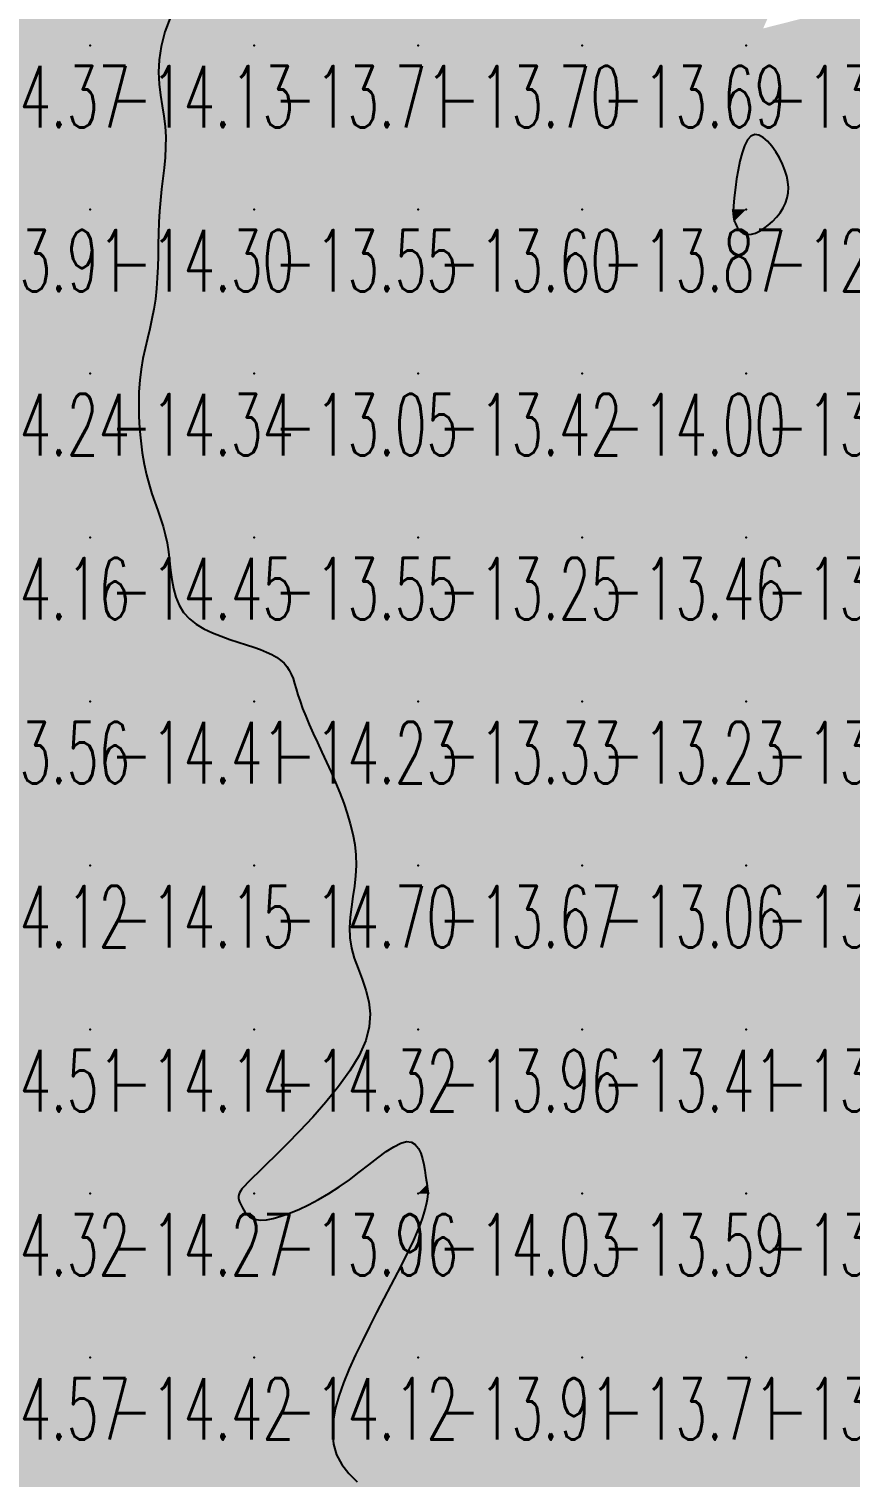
# Model space of a CAD drawing. Header units: millimetres. Extents: x 88261 to 90953, y 390274 to 392322.
# Drawn here: x 89706.5 to 89756.6, y 391120 to 391208.2 of the extents above; entities that cross this region are included whole.
import ezdxf
from ezdxf.enums import TextEntityAlignment as Align

# ---------------------------------------------------------------- set-up
doc = ezdxf.new("R2010")
doc.units = ezdxf.units.MM
doc.header["$LTSCALE"] = 25
for name, color, linetype in [('CN_03_00', 7, 'Continuous'), ('COTEAlt', 7, 'Continuous'), ('TN_COLORIAGE', 7, 'Continuous')]:
    doc.layers.add(name, color=color, linetype=linetype)
doc.styles.add('Simplex 1.0', font='Simplex.shx', dxfattribs={"width": 0.99, "height": 2.5})
doc.styles.get("Standard").update_dxf_attribs({"font": 'times.ttf'})

# ---------------------------------------------------------------- blocks, each defined once
blk = doc.blocks.new('COTE')
at = {"color": 0}
blk.add_point((0, 0), dxfattribs=at)
at = {"layer": 'COTEAlt'}
blk.add_attdef('ALT', text='', height=3.75, dxfattribs=at).set_placement((1.25, -1.25), align=Align.TOP_LEFT)

msp = doc.modelspace()

# ---------------------------------------------------------------- linework, layer by layer
at = {"layer": 'CN_03_00', "elevation": -14, "flags": 128}
msp.add_lwpolyline([(89715.171, 391209.03), (89714.81, 391208.073), (89714.575, 391207.185), (89714.454, 391206.364), (89714.424, 391205.602), (89714.462, 391204.888), (89714.544, 391204.211), (89714.648, 391203.561), (89714.749, 391202.929), (89714.825, 391202.304), (89714.858, 391201.677), (89714.851, 391201.047), (89714.813, 391200.412), (89714.753, 391199.771), (89714.68, 391199.125), (89714.603, 391198.471), (89714.53, 391197.81), (89714.472, 391197.141), (89714.433, 391196.463), (89714.41, 391195.779), (89714.396, 391195.094), (89714.384, 391194.412), (89714.369, 391193.735), (89714.342, 391193.068), (89714.298, 391192.416), (89714.229, 391191.781), (89714.131, 391191.165), (89714.011, 391190.564), (89713.876, 391189.969), (89713.735, 391189.373), (89713.596, 391188.769), (89713.467, 391188.148), (89713.357, 391187.505), (89713.274, 391186.83), (89713.223, 391186.121), (89713.206, 391185.384), (89713.22, 391184.633), (89713.263, 391183.879), (89713.333, 391183.132), (89713.428, 391182.406), (89713.546, 391181.712), (89713.685, 391181.062), (89713.842, 391180.462), (89714.012, 391179.908), (89714.188, 391179.387), (89714.365, 391178.888), (89714.534, 391178.403), (89714.691, 391177.918), (89714.829, 391177.424), (89714.941, 391176.91), (89715.025, 391176.369), (89715.091, 391175.808), (89715.155, 391175.239), (89715.231, 391174.673), (89715.334, 391174.122), (89715.478, 391173.596), (89715.677, 391173.108), (89715.948, 391172.668), (89716.298, 391172.284), (89716.717, 391171.954), (89717.189, 391171.67), (89717.698, 391171.425), (89718.227, 391171.213), (89718.76, 391171.026), (89719.281, 391170.859), (89719.773, 391170.703), (89720.224, 391170.553), (89720.632, 391170.405), (89720.998, 391170.255), (89721.323, 391170.102), (89721.609, 391169.94), (89721.858, 391169.768), (89722.07, 391169.582), (89722.248, 391169.379), (89722.393, 391169.155), (89722.513, 391168.909), (89722.618, 391168.637), (89722.715, 391168.338), (89722.813, 391168.008), (89722.921, 391167.646), (89723.048, 391167.249), (89723.203, 391166.815), (89723.392, 391166.342), (89723.61, 391165.835), (89723.853, 391165.296), (89724.113, 391164.731), (89724.385, 391164.145), (89724.663, 391163.543), (89724.94, 391162.928), (89725.211, 391162.305), (89725.469, 391161.678), (89725.709, 391161.049), (89725.925, 391160.418), (89726.112, 391159.786), (89726.266, 391159.152), (89726.379, 391158.517), (89726.447, 391157.882), (89726.465, 391157.248), (89726.431, 391156.614), (89726.36, 391155.981), (89726.269, 391155.349), (89726.179, 391154.718), (89726.106, 391154.089), (89726.07, 391153.46), (89726.089, 391152.833), (89726.181, 391152.207), (89726.356, 391151.582), (89726.586, 391150.949), (89726.834, 391150.302), (89727.063, 391149.633), (89727.237, 391148.932), (89727.318, 391148.192), (89727.27, 391147.405), (89727.056, 391146.563), (89726.652, 391145.662), (89726.085, 391144.722), (89725.397, 391143.765), (89724.627, 391142.816), (89723.817, 391141.898), (89723.007, 391141.034), (89722.238, 391140.249), (89721.55, 391139.565), (89720.976, 391139), (89720.511, 391138.545), (89720.144, 391138.185), (89719.862, 391137.905), (89719.653, 391137.689), (89719.505, 391137.522), (89719.406, 391137.389), (89719.344, 391137.275), (89719.307, 391137.166), (89719.292, 391137.059), (89719.297, 391136.952), (89719.32, 391136.843), (89719.358, 391136.731), (89719.408, 391136.613), (89719.469, 391136.489), (89719.539, 391136.356), (89719.616, 391136.214), (89719.707, 391136.071), (89719.82, 391135.934), (89719.964, 391135.811), (89720.145, 391135.713), (89720.373, 391135.645), (89720.655, 391135.618), (89721, 391135.639), (89721.411, 391135.716), (89721.884, 391135.847), (89722.406, 391136.03), (89722.97, 391136.262), (89723.565, 391136.542), (89724.18, 391136.867), (89724.806, 391137.234), (89725.434, 391137.641), (89726.054, 391138.082), (89726.657, 391138.54), (89727.238, 391138.991), (89727.788, 391139.415), (89728.302, 391139.79), (89728.77, 391140.093), (89729.187, 391140.304), (89729.546, 391140.4), (89729.841, 391140.367), (89730.077, 391140.222), (89730.263, 391139.989), (89730.406, 391139.692), (89730.514, 391139.355), (89730.594, 391139.002), (89730.654, 391138.657), (89730.702, 391138.344), (89730.743, 391138.082), (89730.779, 391137.865), (89730.808, 391137.682), (89730.828, 391137.521), (89730.839, 391137.372), (89730.84, 391137.223), (89730.828, 391137.063), (89730.803, 391136.881), (89730.764, 391136.665), (89730.706, 391136.412), (89730.623, 391136.114), (89730.512, 391135.769), (89730.367, 391135.37), (89730.183, 391134.912), (89729.956, 391134.391), (89729.68, 391133.802), (89729.354, 391133.142), (89728.984, 391132.42), (89728.581, 391131.647), (89728.156, 391130.833), (89727.718, 391129.989), (89727.278, 391129.127), (89726.846, 391128.258), (89726.431, 391127.392), (89726.046, 391126.539), (89725.702, 391125.704), (89725.414, 391124.891), (89725.194, 391124.105), (89725.057, 391123.35), (89725.016, 391122.629), (89725.084, 391121.946), (89725.276, 391121.306), (89725.596, 391120.713), (89726.024, 391120.166), (89726.529, 391119.668)], dxfattribs=at)
at = {"layer": 'CN_03_00', "flags": 128}
for points, elevation in [([(89750.812, 391195.804), (89751.066, 391195.925), (89751.333, 391196.087), (89751.602, 391196.286), (89751.865, 391196.515), (89752.111, 391196.77), (89752.332, 391197.045), (89752.518, 391197.334), (89752.661, 391197.633), (89752.76, 391197.942), (89752.815, 391198.26), (89752.829, 391198.588), (89752.8, 391198.926), (89752.729, 391199.276), (89752.618, 391199.637), (89752.467, 391200.009), (89752.277, 391200.39), (89752.056, 391200.763), (89751.812, 391201.108), (89751.553, 391201.406), (89751.289, 391201.635), (89751.027, 391201.776), (89750.776, 391201.81), (89750.544, 391201.715), (89750.338, 391201.481), (89750.158, 391201.128), (89750.002, 391200.684), (89749.87, 391200.179), (89749.759, 391199.641), (89749.668, 391199.1), (89749.595, 391198.583), (89749.54, 391198.121), (89749.499, 391197.734), (89749.474, 391197.419), (89749.462, 391197.163), (89749.464, 391196.956), (89749.479, 391196.786), (89749.506, 391196.641), (89749.544, 391196.511), (89749.593, 391196.384), (89749.653, 391196.251), (89749.726, 391196.118), (89749.815, 391195.992), (89749.921, 391195.88), (89750.048, 391195.79), (89750.198, 391195.73), (89750.374, 391195.708), (89750.578, 391195.731), (89750.812, 391195.804)], -13), ([(89740.249, 391187.235), (89740.25, 391187.236), (89740.25, 391187.236), (89740.251, 391187.237), (89740.251, 391187.237), (89740.252, 391187.238), (89740.252, 391187.238), (89740.252, 391187.239), (89740.252, 391187.239), (89740.252, 391187.24), (89740.252, 391187.241), (89740.252, 391187.241), (89740.252, 391187.242), (89740.252, 391187.243), (89740.252, 391187.244), (89740.251, 391187.245), (89740.251, 391187.247), (89740.251, 391187.249), (89740.251, 391187.25), (89740.25, 391187.252), (89740.25, 391187.253), (89740.249, 391187.255), (89740.249, 391187.255), (89740.248, 391187.255), (89740.248, 391187.255), (89740.247, 391187.254), (89740.247, 391187.252), (89740.246, 391187.251), (89740.246, 391187.249), (89740.245, 391187.246), (89740.245, 391187.244), (89740.245, 391187.243), (89740.244, 391187.241), (89740.244, 391187.24), (89740.244, 391187.239), (89740.244, 391187.238), (89740.244, 391187.237), (89740.245, 391187.237), (89740.245, 391187.236), (89740.245, 391187.236), (89740.246, 391187.235), (89740.246, 391187.235), (89740.246, 391187.235), (89740.247, 391187.235), (89740.247, 391187.235), (89740.248, 391187.235), (89740.248, 391187.235), (89740.249, 391187.235), (89740.249, 391187.235)], -14)]:
    msp.add_lwpolyline(points, close=True, dxfattribs=dict(at, elevation=elevation))
at = {"layer": 'TN_COLORIAGE', "color": 231}
for points in [[(89710.249, 391209.226, -14.129), (89720.151, 391217.142, -14.129), (89710.249, 391207.239, -14.129)], [(89713.341, 391207.239, -14.129), (89720.151, 391217.142, -14.129), (89710.249, 391207.239, -14.129)], [(89700.249, 391207.239, -14), (89704.425, 391211.416, -14), (89710.249, 391207.239, -14), (89710.249, 391209.226, -14)], [(89700.249, 391207.239, -14), (89700.249, 391199.198, -14), (89710.249, 391207.239, -14), (89704.382, 391201.372, -14)], [(89710.249, 391197.239, -14), (89702.577, 391197.239, -14), (89710.249, 391207.239, -14), (89704.382, 391201.372, -14)], [(89710.249, 391197.239, -14), (89715.345, 391202.336, -14), (89710.249, 391207.239, -14), (89713.341, 391207.239, -14)], [(89714.231, 391197.239, -14.299), (89715.345, 391202.336, -14.299), (89710.249, 391197.239, -14.299)], [(89710.249, 391197.239, -14), (89702.577, 391197.239, -14), (89700.249, 391187.239, -14), (89700.249, 391194.461, -14)], [(89700.249, 391187.239, -14.299), (89710.249, 391187.239, -14.299), (89710.249, 391197.239, -14.299)], [(89710.249, 391187.239, -14), (89714.561, 391191.551, -14), (89710.249, 391197.239, -14), (89714.231, 391197.239, -14)], [(89712.9, 391187.239, -14.343), (89714.561, 391191.551, -14.343), (89710.249, 391187.239, -14.343)], [(89700.249, 391187.239, -14.343), (89700.249, 391177.239, -14.343), (89710.249, 391187.239, -14.343)], [(89700.249, 391177.239, -14.343), (89710.249, 391177.239, -14.343), (89710.249, 391187.239, -14.343)], [(89710.249, 391177.239, -14), (89713.482, 391180.473, -14), (89710.249, 391187.239, -14), (89712.9, 391187.239, -14)], [(89740.243, 391187.239, -14), (89740.249, 391187.263, -14), (89740.249, 391187.239, -14)], [(89740.245, 391187.235, -14), (89740.243, 391187.239, -14), (89740.249, 391187.239, -14)], [(89740.245, 391187.235, -14), (89740.249, 391187.234, -14), (89740.249, 391187.239, -14)], [(89740.252, 391187.242, -14), (89740.249, 391187.263, -14), (89740.249, 391187.239, -14)], [(89740.252, 391187.242, -14), (89740.253, 391187.239, -14), (89740.249, 391187.239, -14)], [(89740.253, 391187.239, -14), (89740.249, 391187.234, -14), (89740.249, 391187.239, -14)], [(89713.482, 391180.473, -14.454), (89715.281, 391177.239, -14.454), (89710.249, 391177.239, -14.454)], [(89710.249, 391177.239, -14), (89705.167, 391172.157, -14), (89700.249, 391177.239, -14), (89700.249, 391174.591, -14)], [(89710.249, 391177.239, -14), (89705.167, 391172.157, -14), (89710.249, 391167.239, -14), (89705.409, 391167.239, -14)], [(89710.249, 391177.239, -14), (89715.281, 391177.239, -14), (89710.249, 391167.239, -14), (89715.039, 391172.029, -14)], [(89710.249, 391167.239, -14), (89715.039, 391172.029, -14), (89720.249, 391167.239, -14), (89720.249, 391170.648, -14)], [(89722.605, 391169.596, -14.232), (89720.249, 391170.648, -14.232), (89720.249, 391167.239, -14.232)], [(89722.605, 391169.596, -14.232), (89722.816, 391167.239, -14.232), (89720.249, 391167.239, -14.232)], [(89710.249, 391167.239, -14), (89705.409, 391167.239, -14), (89700.249, 391157.239, -14), (89700.249, 391159.418, -14)], [(89700.249, 391157.239, -14.412), (89710.249, 391157.239, -14.412), (89710.249, 391167.239, -14.412)], [(89710.249, 391167.239, -14.232), (89710.249, 391157.239, -14.232), (89720.249, 391167.239, -14.232)], [(89710.249, 391157.239, -14.232), (89720.249, 391157.239, -14.232), (89720.249, 391167.239, -14.232)], [(89720.249, 391157.239, -14), (89725.347, 391162.338, -14), (89720.249, 391167.239, -14), (89722.816, 391167.239, -14)], [(89725.347, 391162.338, -14.697), (89727.061, 391157.239, -14.697), (89720.249, 391157.239, -14.697)], [(89700.249, 391157.239, -14.147), (89700.249, 391147.239, -14.147), (89710.249, 391157.239, -14.147)], [(89700.249, 391147.239, -14.147), (89710.249, 391147.239, -14.147), (89710.249, 391157.239, -14.147)], [(89710.249, 391157.239, -14.697), (89710.249, 391147.239, -14.697), (89720.249, 391157.239, -14.697)], [(89710.249, 391147.239, -14.697), (89720.249, 391147.239, -14.697), (89720.249, 391157.239, -14.697)], [(89720.249, 391157.239, -14), (89727.061, 391157.239, -14), (89720.249, 391147.239, -14), (89725.201, 391152.191, -14)], [(89725.201, 391152.191, -14.32), (89729.222, 391147.239, -14.32), (89720.249, 391147.239, -14.32)], [(89700.249, 391147.239, -14.136), (89700.249, 391137.239, -14.136), (89710.249, 391147.239, -14.136)], [(89700.249, 391137.239, -14.136), (89710.249, 391137.239, -14.136), (89710.249, 391147.239, -14.136)], [(89710.249, 391147.239, -14.32), (89710.249, 391137.239, -14.32), (89720.249, 391147.239, -14.32)], [(89720.249, 391147.239, -14), (89720.249, 391138.227, -14), (89710.249, 391137.239, -14), (89719.084, 391137.239, -14)], [(89729.222, 391147.239, -14.32), (89720.249, 391138.227, -14.32), (89720.249, 391147.239, -14.32)], [(89730.249, 391141.855, -14.031), (89725.527, 391137.239, -14.031), (89730.249, 391137.239, -14.031)], [(89730.752, 391137.742, -14.031), (89730.249, 391141.855, -14.031), (89730.249, 391137.239, -14.031)], [(89730.752, 391137.742, -14.031), (89730.955, 391137.239, -14.031), (89730.249, 391137.239, -14.031)], [(89700.249, 391137.239, -14.266), (89700.249, 391127.239, -14.266), (89710.249, 391137.239, -14.266)], [(89700.249, 391127.239, -14.266), (89710.249, 391127.239, -14.266), (89710.249, 391137.239, -14.266)], [(89710.249, 391127.239, -14), (89719.475, 391136.466, -14), (89710.249, 391137.239, -14), (89719.084, 391137.239, -14)], [(89720.249, 391127.239, -14), (89720.249, 391135.033, -14), (89730.249, 391137.239, -14), (89725.527, 391137.239, -14)], [(89720.249, 391127.239, -14), (89726.13, 391127.239, -14), (89730.249, 391137.239, -14), (89730.249, 391134.583, -14)], [(89730.955, 391137.239, -14.031), (89730.249, 391134.583, -14.031), (89730.249, 391137.239, -14.031)], [(89710.249, 391127.239, -14), (89719.475, 391136.466, -14), (89720.249, 391127.239, -14), (89720.249, 391135.033, -14)], [(89700.249, 391127.239, -14.418), (89700.249, 391117.239, -14.418), (89710.249, 391127.239, -14.418)], [(89700.249, 391117.239, -14.418), (89710.249, 391117.239, -14.418), (89710.249, 391127.239, -14.418)], [(89710.249, 391127.239, -14.124), (89710.249, 391117.239, -14.124), (89720.249, 391127.239, -14.124)], [(89710.249, 391117.239, -14.124), (89720.249, 391117.239, -14.124), (89720.249, 391127.239, -14.124)], [(89720.249, 391127.239, -14), (89726.13, 391127.239, -14), (89720.249, 391117.239, -14), (89723.818, 391120.809, -14)], [(89720.249, 391117.239, -14), (89723.818, 391120.809, -14), (89730.249, 391117.239, -14), (89730.249, 391117.363, -14)]]:
    msp.add_solid(points, dxfattribs=at)
at = {"layer": 'TN_COLORIAGE', "color": 221}
for points in [[(89720.151, 391217.142, -13.712), (89713.341, 391207.239, -13.712), (89720.249, 391217.239, -13.712), (89720.249, 391207.239, -13.712)], [(89720.249, 391217.239, -13.539), (89720.249, 391207.239, -13.539), (89730.249, 391217.239, -13.539)], [(89720.249, 391207.239, -13.539), (89730.249, 391207.239, -13.539), (89730.249, 391217.239, -13.539)], [(89730.249, 391217.239, -13.84), (89730.249, 391207.239, -13.84), (89740.249, 391217.239, -13.84)], [(89730.249, 391207.239, -13.84), (89740.249, 391207.239, -13.84), (89740.249, 391217.239, -13.84)], [(89740.249, 391217.239, -13.472), (89740.249, 391207.239, -13.472), (89750.249, 391217.239, -13.472)], [(89740.249, 391207.239, -13.472), (89750.249, 391207.239, -13.472), (89750.249, 391217.239, -13.472)], [(89750.249, 391217.239, -13), (89755.281, 391217.239, -13), (89750.249, 391207.239, -13), (89751.288, 391208.278, -13)], [(89760.249, 391207.239, -13), (89760.249, 391210.553, -13), (89750.249, 391207.239, -13), (89751.288, 391208.278, -13)], [(89713.341, 391207.239, -13.712), (89715.345, 391202.336, -13.712), (89720.249, 391207.239, -13.712)], [(89715.345, 391202.336, -13.548), (89714.231, 391197.239, -13.548), (89720.249, 391207.239, -13.548), (89720.249, 391197.239, -13.548)], [(89720.249, 391207.239, -13.701), (89720.249, 391197.239, -13.701), (89730.249, 391207.239, -13.701)], [(89720.249, 391197.239, -13.701), (89730.249, 391197.239, -13.701), (89730.249, 391207.239, -13.701)], [(89730.249, 391207.239, -13.688), (89730.249, 391197.239, -13.688), (89740.249, 391207.239, -13.688)], [(89730.249, 391197.239, -13.688), (89740.249, 391197.239, -13.688), (89740.249, 391207.239, -13.688)], [(89740.249, 391207.239, -13.054), (89740.249, 391197.239, -13.054), (89750.249, 391207.239, -13.054)], [(89740.249, 391197.239, -13), (89749.376, 391197.239, -13), (89750.249, 391207.239, -13), (89750.249, 391203.293, -13)], [(89760.249, 391207.239, -13), (89752.89, 391199.88, -13), (89750.249, 391207.239, -13), (89750.249, 391203.293, -13)], [(89760.249, 391207.239, -13), (89752.89, 391199.88, -13), (89760.249, 391197.239, -13), (89752.992, 391197.239, -13)], [(89714.561, 391191.551, -13.05), (89712.9, 391187.239, -13.05), (89720.249, 391197.239, -13.05), (89720.249, 391187.239, -13.05)], [(89714.231, 391197.239, -13.548), (89714.561, 391191.551, -13.548), (89720.249, 391197.239, -13.548)], [(89720.249, 391197.239, -13.597), (89720.249, 391187.239, -13.597), (89730.249, 391197.239, -13.597)], [(89720.249, 391187.239, -13.597), (89730.249, 391187.239, -13.597), (89730.249, 391197.239, -13.597)], [(89730.249, 391197.239, -13.867), (89730.249, 391187.239, -13.867), (89740.249, 391197.239, -13.867)], [(89740.249, 391187.263, -13.418), (89740.243, 391187.239, -13.418), (89740.249, 391197.239, -13.418), (89730.249, 391187.239, -13.418)], [(89740.249, 391187.263, -13), (89740.252, 391187.242, -13), (89740.249, 391197.239, -13), (89749.484, 391196.474, -13)], [(89749.484, 391196.474, -13.867), (89749.376, 391197.239, -13.867), (89740.249, 391197.239, -13.867)], [(89750.249, 391187.239, -13), (89750.249, 391195.168, -13), (89760.249, 391197.239, -13), (89752.992, 391197.239, -13)], [(89750.249, 391187.239, -13), (89757.894, 391187.239, -13), (89760.249, 391197.239, -13), (89760.249, 391190.321, -13)], [(89740.253, 391187.239, -13), (89740.252, 391187.242, -13), (89750.249, 391187.239, -13), (89749.484, 391196.474, -13)], [(89749.484, 391196.474, -13.317), (89750.249, 391195.168, -13.317), (89750.249, 391187.239, -13.317)], [(89712.9, 391187.239, -13.05), (89713.482, 391180.473, -13.05), (89720.249, 391187.239, -13.05)], [(89715.281, 391177.239, -13.05), (89713.482, 391180.473, -13.05), (89720.249, 391177.239, -13.05), (89720.249, 391187.239, -13.05)], [(89720.249, 391187.239, -13.418), (89720.249, 391177.239, -13.418), (89730.249, 391187.239, -13.418)], [(89720.249, 391177.239, -13.418), (89730.249, 391177.239, -13.418), (89730.249, 391187.239, -13.418)], [(89740.243, 391187.239, -13.249), (89740.245, 391187.235, -13.249), (89730.249, 391187.239, -13.249), (89730.249, 391177.239, -13.249)], [(89740.249, 391187.234, -13.249), (89740.245, 391187.235, -13.249), (89740.249, 391177.239, -13.249), (89730.249, 391177.239, -13.249)], [(89740.249, 391187.234, -13.317), (89740.253, 391187.239, -13.317), (89740.249, 391177.239, -13.317), (89750.249, 391187.239, -13.317)], [(89740.249, 391177.239, -13.317), (89750.249, 391177.239, -13.317), (89750.249, 391187.239, -13.317)], [(89750.249, 391177.239, -13), (89758.087, 391185.078, -13), (89750.249, 391187.239, -13), (89757.894, 391187.239, -13)], [(89750.249, 391177.239, -13), (89758.087, 391185.078, -13), (89760.249, 391177.239, -13), (89760.249, 391181.511, -13)], [(89715.039, 391172.029, -13.552), (89715.281, 391177.239, -13.552), (89720.249, 391177.239, -13.552)], [(89720.249, 391170.648, -13.552), (89715.039, 391172.029, -13.552), (89720.249, 391177.239, -13.552)], [(89720.249, 391170.648, -13.249), (89722.605, 391169.596, -13.249), (89720.249, 391177.239, -13.249), (89730.249, 391177.239, -13.249)], [(89722.816, 391167.239, -13.249), (89722.605, 391169.596, -13.249), (89730.249, 391167.239, -13.249), (89730.249, 391177.239, -13.249)], [(89730.249, 391177.239, -13.457), (89730.249, 391167.239, -13.457), (89740.249, 391177.239, -13.457)], [(89730.249, 391167.239, -13.457), (89740.249, 391167.239, -13.457), (89740.249, 391177.239, -13.457)], [(89740.249, 391177.239, -13.354), (89740.249, 391167.239, -13.354), (89750.249, 391177.239, -13.354)], [(89740.249, 391167.239, -13.354), (89750.249, 391167.239, -13.354), (89750.249, 391177.239, -13.354)], [(89750.249, 391177.239, -13.073), (89750.249, 391167.239, -13.073), (89760.249, 391177.239, -13.073)], [(89750.249, 391167.239, -13.073), (89760.249, 391167.239, -13.073), (89760.249, 391177.239, -13.073)], [(89722.816, 391167.239, -13.33), (89725.347, 391162.338, -13.33), (89730.249, 391167.239, -13.33)], [(89727.061, 391157.239, -13.33), (89725.347, 391162.338, -13.33), (89730.249, 391157.239, -13.33), (89730.249, 391167.239, -13.33)], [(89730.249, 391167.239, -13.226), (89730.249, 391157.239, -13.226), (89740.249, 391167.239, -13.226)], [(89730.249, 391157.239, -13.226), (89740.249, 391157.239, -13.226), (89740.249, 391167.239, -13.226)], [(89740.249, 391167.239, -13.61), (89740.249, 391157.239, -13.61), (89750.249, 391167.239, -13.61)], [(89740.249, 391157.239, -13.61), (89750.249, 391157.239, -13.61), (89750.249, 391167.239, -13.61)], [(89750.249, 391167.239, -13.239), (89750.249, 391157.239, -13.239), (89760.249, 391167.239, -13.239)], [(89750.249, 391157.239, -13.239), (89760.249, 391157.239, -13.239), (89760.249, 391167.239, -13.239)], [(89725.201, 391152.191, -13.674), (89727.061, 391157.239, -13.674), (89730.249, 391157.239, -13.674)], [(89729.222, 391147.239, -13.674), (89725.201, 391152.191, -13.674), (89730.249, 391147.239, -13.674), (89730.249, 391157.239, -13.674)], [(89730.249, 391157.239, -13.055), (89730.249, 391147.239, -13.055), (89740.249, 391157.239, -13.055)], [(89730.249, 391147.239, -13.055), (89740.249, 391147.239, -13.055), (89740.249, 391157.239, -13.055)], [(89740.249, 391157.239, -13.845), (89740.249, 391147.239, -13.845), (89750.249, 391157.239, -13.845)], [(89740.249, 391147.239, -13.845), (89750.249, 391147.239, -13.845), (89750.249, 391157.239, -13.845)], [(89750.249, 391157.239, -13.418), (89750.249, 391147.239, -13.418), (89760.249, 391157.239, -13.418)], [(89750.249, 391147.239, -13.418), (89760.249, 391147.239, -13.418), (89760.249, 391157.239, -13.418)], [(89720.249, 391138.227, -13.963), (89729.222, 391147.239, -13.963), (89720.249, 391137.239, -13.963), (89730.249, 391147.239, -13.963)], [(89725.527, 391137.239, -13.963), (89730.249, 391141.855, -13.963), (89720.249, 391137.239, -13.963), (89730.249, 391147.239, -13.963)], [(89730.249, 391141.855, -13.407), (89730.752, 391137.742, -13.407), (89730.249, 391147.239, -13.407), (89740.249, 391147.239, -13.407)], [(89730.955, 391137.239, -13.407), (89730.752, 391137.742, -13.407), (89740.249, 391137.239, -13.407), (89740.249, 391147.239, -13.407)], [(89740.249, 391147.239, -13.537), (89740.249, 391137.239, -13.537), (89750.249, 391147.239, -13.537)], [(89740.249, 391137.239, -13.537), (89750.249, 391137.239, -13.537), (89750.249, 391147.239, -13.537)], [(89750.249, 391147.239, -13.404), (89750.249, 391137.239, -13.404), (89760.249, 391147.239, -13.404)], [(89750.249, 391137.239, -13.404), (89760.249, 391137.239, -13.404), (89760.249, 391147.239, -13.404)], [(89719.084, 391137.239, -13.965), (89720.249, 391138.227, -13.965), (89720.249, 391137.239, -13.965)], [(89719.084, 391137.239, -13.965), (89719.475, 391136.466, -13.965), (89720.249, 391137.239, -13.965)], [(89720.249, 391135.033, -13.965), (89719.475, 391136.466, -13.965), (89720.249, 391137.239, -13.965)], [(89725.527, 391137.239, -13.965), (89720.249, 391135.033, -13.965), (89720.249, 391137.239, -13.965)], [(89730.249, 391134.583, -13.587), (89730.955, 391137.239, -13.587), (89730.249, 391127.239, -13.587), (89740.249, 391137.239, -13.587)], [(89730.249, 391127.239, -13.587), (89740.249, 391127.239, -13.587), (89740.249, 391137.239, -13.587)], [(89740.249, 391137.239, -13.455), (89740.249, 391127.239, -13.455), (89750.249, 391137.239, -13.455)], [(89740.249, 391127.239, -13.455), (89750.249, 391127.239, -13.455), (89750.249, 391137.239, -13.455)], [(89750.249, 391137.239, -13.29), (89750.249, 391127.239, -13.29), (89760.249, 391137.239, -13.29)], [(89750.249, 391127.239, -13.29), (89760.249, 391127.239, -13.29), (89760.249, 391137.239, -13.29)], [(89730.249, 391134.583, -13.913), (89726.13, 391127.239, -13.913), (89730.249, 391127.239, -13.913)], [(89723.818, 391120.809, -13.913), (89726.13, 391127.239, -13.913), (89730.249, 391127.239, -13.913)], [(89730.249, 391117.363, -13.913), (89723.818, 391120.809, -13.913), (89730.249, 391127.239, -13.913)], [(89730.249, 391117.363, -13.709), (89730.286, 391117.276, -13.709), (89730.249, 391127.239, -13.709), (89740.249, 391127.239, -13.709)], [(89730.295, 391117.239, -13.709), (89730.286, 391117.276, -13.709), (89740.249, 391117.239, -13.709), (89740.249, 391127.239, -13.709)], [(89740.249, 391127.239, -13.502), (89740.249, 391117.239, -13.502), (89750.249, 391127.239, -13.502)], [(89740.249, 391117.239, -13.502), (89750.249, 391117.239, -13.502), (89750.249, 391127.239, -13.502)], [(89750.249, 391127.239, -13.31), (89750.249, 391117.239, -13.31), (89760.249, 391127.239, -13.31)], [(89750.249, 391117.239, -13.31), (89760.249, 391117.239, -13.31), (89760.249, 391127.239, -13.31)]]:
    msp.add_solid(points, dxfattribs=at)
at = {"layer": 'TN_COLORIAGE', "color": 211}
for points in [[(89750.249, 391203.293, -12.917), (89749.376, 391197.239, -12.917), (89750.249, 391197.239, -12.917)], [(89750.249, 391203.293, -12.917), (89752.89, 391199.88, -12.917), (89750.249, 391197.239, -12.917)], [(89752.992, 391197.239, -12.917), (89752.89, 391199.88, -12.917), (89750.249, 391197.239, -12.917)], [(89749.376, 391197.239, -12.917), (89749.484, 391196.474, -12.917), (89750.249, 391197.239, -12.917)], [(89750.249, 391195.168, -12.917), (89749.484, 391196.474, -12.917), (89750.249, 391197.239, -12.917)], [(89752.992, 391197.239, -12.917), (89750.249, 391195.168, -12.917), (89750.249, 391197.239, -12.917)]]:
    msp.add_solid(points, dxfattribs=at)

# ---------------------------------------------------------------- block references
at = {"layer": 'COTEAlt'}
ref = msp.add_blockref('COTE', (89700.249, 391207.239), dxfattribs=at)
ref.add_attrib('ALT', '-14.37', dxfattribs={"height": 3.75, "style": 'Simplex 1.0', "width": 0.6}).set_placement((89701.499, 391205.989), align=Align.TOP_LEFT)
ref = msp.add_blockref('COTE', (89710.249, 391207.239), dxfattribs=at)
ref.add_attrib('ALT', '-14.13', dxfattribs={"height": 3.75, "style": 'Simplex 1.0', "width": 0.6}).set_placement((89711.499, 391205.989), align=Align.TOP_LEFT)
ref = msp.add_blockref('COTE', (89720.249, 391207.239), dxfattribs=at)
ref.add_attrib('ALT', '-13.71', dxfattribs={"height": 3.75, "style": 'Simplex 1.0', "width": 0.6}).set_placement((89721.499, 391205.989), align=Align.TOP_LEFT)
ref = msp.add_blockref('COTE', (89730.249, 391207.239), dxfattribs=at)
ref.add_attrib('ALT', '-13.70', dxfattribs={"height": 3.75, "style": 'Simplex 1.0', "width": 0.6}).set_placement((89731.499, 391205.989), align=Align.TOP_LEFT)
ref = msp.add_blockref('COTE', (89740.249, 391207.239), dxfattribs=at)
ref.add_attrib('ALT', '-13.69', dxfattribs={"height": 3.75, "style": 'Simplex 1.0', "width": 0.6}).set_placement((89741.499, 391205.989), align=Align.TOP_LEFT)
ref = msp.add_blockref('COTE', (89750.249, 391207.239), dxfattribs=at)
ref.add_attrib('ALT', '-13.05', dxfattribs={"height": 3.75, "style": 'Simplex 1.0', "width": 0.6}).set_placement((89751.499, 391205.989), align=Align.TOP_LEFT)
ref = msp.add_blockref('COTE', (89700.249, 391197.239), dxfattribs=at)
ref.add_attrib('ALT', '-13.91', dxfattribs={"height": 3.75, "style": 'Simplex 1.0', "width": 0.6}).set_placement((89701.499, 391195.989), align=Align.TOP_LEFT)
ref = msp.add_blockref('COTE', (89710.249, 391197.239), dxfattribs=at)
ref.add_attrib('ALT', '-14.30', dxfattribs={"height": 3.75, "style": 'Simplex 1.0', "width": 0.6}).set_placement((89711.499, 391195.989), align=Align.TOP_LEFT)
ref = msp.add_blockref('COTE', (89720.249, 391197.239), dxfattribs=at)
ref.add_attrib('ALT', '-13.55', dxfattribs={"height": 3.75, "style": 'Simplex 1.0', "width": 0.6}).set_placement((89721.499, 391195.989), align=Align.TOP_LEFT)
ref = msp.add_blockref('COTE', (89730.249, 391197.239), dxfattribs=at)
ref.add_attrib('ALT', '-13.60', dxfattribs={"height": 3.75, "style": 'Simplex 1.0', "width": 0.6}).set_placement((89731.499, 391195.989), align=Align.TOP_LEFT)
ref = msp.add_blockref('COTE', (89740.249, 391197.239), dxfattribs=at)
ref.add_attrib('ALT', '-13.87', dxfattribs={"height": 3.75, "style": 'Simplex 1.0', "width": 0.6}).set_placement((89741.499, 391195.989), align=Align.TOP_LEFT)
ref = msp.add_blockref('COTE', (89750.249, 391197.239), dxfattribs=at)
ref.add_attrib('ALT', '-12.92', dxfattribs={"height": 3.75, "style": 'Simplex 1.0', "width": 0.6}).set_placement((89751.499, 391195.989), align=Align.TOP_LEFT)
ref = msp.add_blockref('COTE', (89700.249, 391187.239), dxfattribs=at)
ref.add_attrib('ALT', '-14.24', dxfattribs={"height": 3.75, "style": 'Simplex 1.0', "width": 0.6}).set_placement((89701.499, 391185.989), align=Align.TOP_LEFT)
ref = msp.add_blockref('COTE', (89710.249, 391187.239), dxfattribs=at)
ref.add_attrib('ALT', '-14.34', dxfattribs={"height": 3.75, "style": 'Simplex 1.0', "width": 0.6}).set_placement((89711.499, 391185.989), align=Align.TOP_LEFT)
ref = msp.add_blockref('COTE', (89720.249, 391187.239), dxfattribs=at)
ref.add_attrib('ALT', '-13.05', dxfattribs={"height": 3.75, "style": 'Simplex 1.0', "width": 0.6}).set_placement((89721.499, 391185.989), align=Align.TOP_LEFT)
ref = msp.add_blockref('COTE', (89730.249, 391187.239), dxfattribs=at)
ref.add_attrib('ALT', '-13.42', dxfattribs={"height": 3.75, "style": 'Simplex 1.0', "width": 0.6}).set_placement((89731.499, 391185.989), align=Align.TOP_LEFT)
ref = msp.add_blockref('COTE', (89740.249, 391187.239), dxfattribs=at)
ref.add_attrib('ALT', '-14.00', dxfattribs={"height": 3.75, "style": 'Simplex 1.0', "width": 0.6}).set_placement((89741.499, 391185.989), align=Align.TOP_LEFT)
ref = msp.add_blockref('COTE', (89750.249, 391187.239), dxfattribs=at)
ref.add_attrib('ALT', '-13.32', dxfattribs={"height": 3.75, "style": 'Simplex 1.0', "width": 0.6}).set_placement((89751.499, 391185.989), align=Align.TOP_LEFT)
ref = msp.add_blockref('COTE', (89700.249, 391177.239), dxfattribs=at)
ref.add_attrib('ALT', '-14.16', dxfattribs={"height": 3.75, "style": 'Simplex 1.0', "width": 0.6}).set_placement((89701.499, 391175.989), align=Align.TOP_LEFT)
ref = msp.add_blockref('COTE', (89710.249, 391177.239), dxfattribs=at)
ref.add_attrib('ALT', '-14.45', dxfattribs={"height": 3.75, "style": 'Simplex 1.0', "width": 0.6}).set_placement((89711.499, 391175.989), align=Align.TOP_LEFT)
ref = msp.add_blockref('COTE', (89720.249, 391177.239), dxfattribs=at)
ref.add_attrib('ALT', '-13.55', dxfattribs={"height": 3.75, "style": 'Simplex 1.0', "width": 0.6}).set_placement((89721.499, 391175.989), align=Align.TOP_LEFT)
ref = msp.add_blockref('COTE', (89730.249, 391177.239), dxfattribs=at)
ref.add_attrib('ALT', '-13.25', dxfattribs={"height": 3.75, "style": 'Simplex 1.0', "width": 0.6}).set_placement((89731.499, 391175.989), align=Align.TOP_LEFT)
ref = msp.add_blockref('COTE', (89740.249, 391177.239), dxfattribs=at)
ref.add_attrib('ALT', '-13.46', dxfattribs={"height": 3.75, "style": 'Simplex 1.0', "width": 0.6}).set_placement((89741.499, 391175.989), align=Align.TOP_LEFT)
ref = msp.add_blockref('COTE', (89750.249, 391177.239), dxfattribs=at)
ref.add_attrib('ALT', '-13.35', dxfattribs={"height": 3.75, "style": 'Simplex 1.0', "width": 0.6}).set_placement((89751.499, 391175.989), align=Align.TOP_LEFT)
ref = msp.add_blockref('COTE', (89700.249, 391167.239), dxfattribs=at)
ref.add_attrib('ALT', '-13.56', dxfattribs={"height": 3.75, "style": 'Simplex 1.0', "width": 0.6}).set_placement((89701.499, 391165.989), align=Align.TOP_LEFT)
ref = msp.add_blockref('COTE', (89710.249, 391167.239), dxfattribs=at)
ref.add_attrib('ALT', '-14.41', dxfattribs={"height": 3.75, "style": 'Simplex 1.0', "width": 0.6}).set_placement((89711.499, 391165.989), align=Align.TOP_LEFT)
ref = msp.add_blockref('COTE', (89720.249, 391167.239), dxfattribs=at)
ref.add_attrib('ALT', '-14.23', dxfattribs={"height": 3.75, "style": 'Simplex 1.0', "width": 0.6}).set_placement((89721.499, 391165.989), align=Align.TOP_LEFT)
ref = msp.add_blockref('COTE', (89730.249, 391167.239), dxfattribs=at)
ref.add_attrib('ALT', '-13.33', dxfattribs={"height": 3.75, "style": 'Simplex 1.0', "width": 0.6}).set_placement((89731.499, 391165.989), align=Align.TOP_LEFT)
ref = msp.add_blockref('COTE', (89740.249, 391167.239), dxfattribs=at)
ref.add_attrib('ALT', '-13.23', dxfattribs={"height": 3.75, "style": 'Simplex 1.0', "width": 0.6}).set_placement((89741.499, 391165.989), align=Align.TOP_LEFT)
ref = msp.add_blockref('COTE', (89750.249, 391167.239), dxfattribs=at)
ref.add_attrib('ALT', '-13.61', dxfattribs={"height": 3.75, "style": 'Simplex 1.0', "width": 0.6}).set_placement((89751.499, 391165.989), align=Align.TOP_LEFT)
ref = msp.add_blockref('COTE', (89700.249, 391157.239), dxfattribs=at)
ref.add_attrib('ALT', '-14.12', dxfattribs={"height": 3.75, "style": 'Simplex 1.0', "width": 0.6}).set_placement((89701.499, 391155.989), align=Align.TOP_LEFT)
ref = msp.add_blockref('COTE', (89710.249, 391157.239), dxfattribs=at)
ref.add_attrib('ALT', '-14.15', dxfattribs={"height": 3.75, "style": 'Simplex 1.0', "width": 0.6}).set_placement((89711.499, 391155.989), align=Align.TOP_LEFT)
ref = msp.add_blockref('COTE', (89720.249, 391157.239), dxfattribs=at)
ref.add_attrib('ALT', '-14.70', dxfattribs={"height": 3.75, "style": 'Simplex 1.0', "width": 0.6}).set_placement((89721.499, 391155.989), align=Align.TOP_LEFT)
ref = msp.add_blockref('COTE', (89730.249, 391157.239), dxfattribs=at)
ref.add_attrib('ALT', '-13.67', dxfattribs={"height": 3.75, "style": 'Simplex 1.0', "width": 0.6}).set_placement((89731.499, 391155.989), align=Align.TOP_LEFT)
ref = msp.add_blockref('COTE', (89740.249, 391157.239), dxfattribs=at)
ref.add_attrib('ALT', '-13.06', dxfattribs={"height": 3.75, "style": 'Simplex 1.0', "width": 0.6}).set_placement((89741.499, 391155.989), align=Align.TOP_LEFT)
ref = msp.add_blockref('COTE', (89750.249, 391157.239), dxfattribs=at)
ref.add_attrib('ALT', '-13.84', dxfattribs={"height": 3.75, "style": 'Simplex 1.0', "width": 0.6}).set_placement((89751.499, 391155.989), align=Align.TOP_LEFT)
ref = msp.add_blockref('COTE', (89700.249, 391147.239), dxfattribs=at)
ref.add_attrib('ALT', '-14.51', dxfattribs={"height": 3.75, "style": 'Simplex 1.0', "width": 0.6}).set_placement((89701.499, 391145.989), align=Align.TOP_LEFT)
ref = msp.add_blockref('COTE', (89710.249, 391147.239), dxfattribs=at)
ref.add_attrib('ALT', '-14.14', dxfattribs={"height": 3.75, "style": 'Simplex 1.0', "width": 0.6}).set_placement((89711.499, 391145.989), align=Align.TOP_LEFT)
ref = msp.add_blockref('COTE', (89720.249, 391147.239), dxfattribs=at)
ref.add_attrib('ALT', '-14.32', dxfattribs={"height": 3.75, "style": 'Simplex 1.0', "width": 0.6}).set_placement((89721.499, 391145.989), align=Align.TOP_LEFT)
ref = msp.add_blockref('COTE', (89730.249, 391147.239), dxfattribs=at)
ref.add_attrib('ALT', '-13.96', dxfattribs={"height": 3.75, "style": 'Simplex 1.0', "width": 0.6}).set_placement((89731.499, 391145.989), align=Align.TOP_LEFT)
ref = msp.add_blockref('COTE', (89740.249, 391147.239), dxfattribs=at)
ref.add_attrib('ALT', '-13.41', dxfattribs={"height": 3.75, "style": 'Simplex 1.0', "width": 0.6}).set_placement((89741.499, 391145.989), align=Align.TOP_LEFT)
ref = msp.add_blockref('COTE', (89750.249, 391147.239), dxfattribs=at)
ref.add_attrib('ALT', '-13.54', dxfattribs={"height": 3.75, "style": 'Simplex 1.0', "width": 0.6}).set_placement((89751.499, 391145.989), align=Align.TOP_LEFT)
ref = msp.add_blockref('COTE', (89700.249, 391137.239), dxfattribs=at)
ref.add_attrib('ALT', '-14.32', dxfattribs={"height": 3.75, "style": 'Simplex 1.0', "width": 0.6}).set_placement((89701.499, 391135.989), align=Align.TOP_LEFT)
ref = msp.add_blockref('COTE', (89710.249, 391137.239), dxfattribs=at)
ref.add_attrib('ALT', '-14.27', dxfattribs={"height": 3.75, "style": 'Simplex 1.0', "width": 0.6}).set_placement((89711.499, 391135.989), align=Align.TOP_LEFT)
ref = msp.add_blockref('COTE', (89720.249, 391137.239), dxfattribs=at)
ref.add_attrib('ALT', '-13.96', dxfattribs={"height": 3.75, "style": 'Simplex 1.0', "width": 0.6}).set_placement((89721.499, 391135.989), align=Align.TOP_LEFT)
ref = msp.add_blockref('COTE', (89730.249, 391137.239), dxfattribs=at)
ref.add_attrib('ALT', '-14.03', dxfattribs={"height": 3.75, "style": 'Simplex 1.0', "width": 0.6}).set_placement((89731.499, 391135.989), align=Align.TOP_LEFT)
ref = msp.add_blockref('COTE', (89740.249, 391137.239), dxfattribs=at)
ref.add_attrib('ALT', '-13.59', dxfattribs={"height": 3.75, "style": 'Simplex 1.0', "width": 0.6}).set_placement((89741.499, 391135.989), align=Align.TOP_LEFT)
ref = msp.add_blockref('COTE', (89750.249, 391137.239), dxfattribs=at)
ref.add_attrib('ALT', '-13.45', dxfattribs={"height": 3.75, "style": 'Simplex 1.0', "width": 0.6}).set_placement((89751.499, 391135.989), align=Align.TOP_LEFT)
ref = msp.add_blockref('COTE', (89700.249, 391127.239), dxfattribs=at)
ref.add_attrib('ALT', '-14.57', dxfattribs={"height": 3.75, "style": 'Simplex 1.0', "width": 0.6}).set_placement((89701.499, 391125.989), align=Align.TOP_LEFT)
ref = msp.add_blockref('COTE', (89710.249, 391127.239), dxfattribs=at)
ref.add_attrib('ALT', '-14.42', dxfattribs={"height": 3.75, "style": 'Simplex 1.0', "width": 0.6}).set_placement((89711.499, 391125.989), align=Align.TOP_LEFT)
ref = msp.add_blockref('COTE', (89720.249, 391127.239), dxfattribs=at)
ref.add_attrib('ALT', '-14.12', dxfattribs={"height": 3.75, "style": 'Simplex 1.0', "width": 0.6}).set_placement((89721.499, 391125.989), align=Align.TOP_LEFT)
ref = msp.add_blockref('COTE', (89730.249, 391127.239), dxfattribs=at)
ref.add_attrib('ALT', '-13.91', dxfattribs={"height": 3.75, "style": 'Simplex 1.0', "width": 0.6}).set_placement((89731.499, 391125.989), align=Align.TOP_LEFT)
ref = msp.add_blockref('COTE', (89740.249, 391127.239), dxfattribs=at)
ref.add_attrib('ALT', '-13.71', dxfattribs={"height": 3.75, "style": 'Simplex 1.0', "width": 0.6}).set_placement((89741.499, 391125.989), align=Align.TOP_LEFT)
ref = msp.add_blockref('COTE', (89750.249, 391127.239), dxfattribs=at)
ref.add_attrib('ALT', '-13.50', dxfattribs={"height": 3.75, "style": 'Simplex 1.0', "width": 0.6}).set_placement((89751.499, 391125.989), align=Align.TOP_LEFT)

doc.saveas('drawing.dxf')
